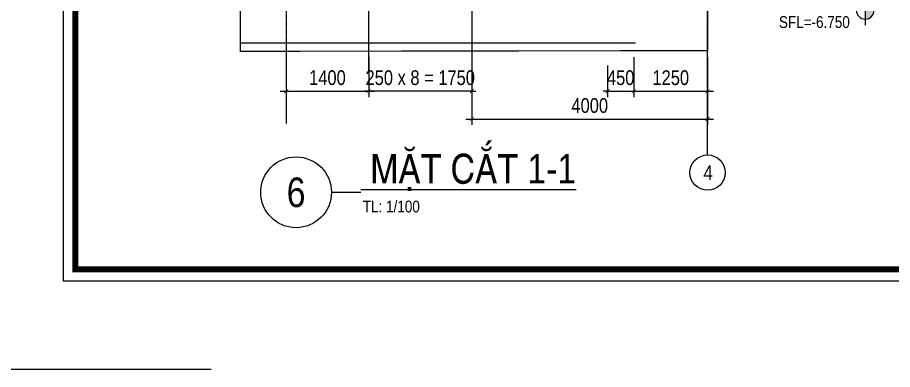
# Model space of a CAD drawing. Header units: millimetres. Extents: x 379264 to 1158416, y -283062 to 356890.
# Drawn here: x 694238 to 701662, y -31152 to -28167 of the extents above; entities that cross this region are included whole.
import ezdxf
from ezdxf.enums import TextEntityAlignment as Align

# ---------------------------------------------------------------- set-up
doc = ezdxf.new("R2010")
doc.units = ezdxf.units.MM
for name, pattern in [('BLOCK A - CHI TIET THANG 2$0$Grid A-F$0$Center101', [13, 10, -1, 1, -1]), ('BLOCK A - CHI TIET THANG 2$0$HIDDEN', [0.375, 0.25, -0.125]), ('CENTER', [2, 1.25, -0.25, 0.25, -0.25]), ('DASHED2', [0.375, 0.25, -0.125])]:
    doc.linetypes.add(name, pattern=pattern)
for name, color, linetype in [('01PM. TEXT A', 3, 'Continuous'), ('02PM. TEXT B', 4, 'Continuous'), ('03PM. TEXT C', 1, 'Continuous'), ('04PM. THIN', 7, 'Continuous'), ('05PM. FRAME', 4, 'Continuous'), ('11PM. DIM', 2, 'Continuous'), ('12PM. GRID', 8, 'CENTER'), ('BLOCK A - CHI TIET THANG 2$0$Grid Line', 251, 'BLOCK A - CHI TIET THANG 2$0$Grid A-F$0$Center101'), ('BLOCK A - CHI TIET THANG 2$0$Ky hieu Truc', 1, 'Continuous')]:
    doc.layers.add(name, color=color, linetype=linetype)
doc.styles.add('[PMDC2013]STYLE', font='arial.ttf', dxfattribs={"width": 0.8})
doc.styles.add('BLOCK A - CHI TIET THANG 1$0$VNI-HelveC', font='VHELVCN_0.TTF')
doc.styles.add('BLOCK A - CHI TIET THANG 1$0$VNI-HelveCB', font='VHELVCB_0.TTF')
doc.styles.add('BLOCK A - CHI TIET THANG 2$0$VNI-HelveC', font='VHELVCN_0.TTF')
doc.dimstyles.new('BLOCK A - CHI TIET THANG 1$0$Dim 50 (A1-A2)', dxfattribs={"dimscale": 50, "dimtxt": 2.5, "dimasz": 0.7, "dimexe": 1, "dimexo": 1, "dimgap": 1, "dimtad": 1, "dimdec": 0, "dimzin": 12, "dimdsep": 46, "dimtxsty": '[PMDC2013]STYLE', "dimblk": 'ARCHTICK', "dimcen": 0, "dimdle": 1, "dimclrd": 2, "dimclre": 2, "dimclrt": 4, "dimadec": 0, "dimazin": 0, "dimtfac": 1, "dimtdec": 0, "dimtix": 1, "dimtmove": 2, "dimatfit": 3, "dimldrblk": 'ARCHTICK', "dimfxl": 1, "dimtolj": 1, "dimtzin": 0, "dimarcsym": 0})

# ---------------------------------------------------------------- blocks, each defined once
blk = doc.blocks.new('BLOCK A - CHI TIET THANG 1$0$Level')
at = {"linetype": 'ByBlock'}
h = blk.add_hatch(color=0, dxfattribs=at)
h.paths.add_polyline_path([(0, 1.5), (0, 0), (1.5, 0, 0.414214)])
h.paths.add_polyline_path([(0, 0), (-1.5, 0, 0.414214), (0, -1.5)])
at = {"color": 0, "linetype": 'ByBlock'}
for p, q in [((0, 2.5), (0, -2.5)), ((-2.5, 0), (21, 0))]:
    blk.add_line(p, q, dxfattribs=at)
blk.add_circle((0, 0), 1.5, dxfattribs=at)
at = {"color": 0, "linetype": 'ByBlock', "lineweight": -2, "style": 'BLOCK A - CHI TIET THANG 1$0$VNI-HelveC'}
for tag, p in [('FLOOR', (2.5, 1)), ('LEVEL', (2.5, -3))]:
    blk.add_attdef(tag, p, '', height=2, dxfattribs=at)
blk = doc.blocks.new('_ArchTick')
at = {"color": 0, "linetype": 'ByBlock', "const_width": 0.15}
blk.add_lwpolyline([(-0.5, -0.5), (0.5, 0.5)], dxfattribs=at)
blk = doc.blocks.new('*D504')
at = {"layer": '11PM. DIM', "color": 2, "lineweight": -2, "transparency": 16777216}
for p, q in [((696518.1, -28504), (696518.1, -28842.2)), ((697218, -28504), (697218, -28842.2)), ((696468.1, -28792.2), (697268, -28792.2))]:
    blk.add_line(p, q, dxfattribs=at)
at = {"layer": 'Defpoints', "color": 0, "transparency": 16777216}
for p in [(696518.1, -28454), (697218, -28454), (697218, -28792.2)]:
    blk.add_point(p, dxfattribs=at)
at = {"layer": '11PM. DIM', "color": 2, "lineweight": -2, "transparency": 16777216, "xscale": 35, "yscale": 35, "zscale": 35, "rotation": 180}
blk.add_blockref('_ArchTick', (696518.1, -28792.2), dxfattribs=at)
at = {"layer": '11PM. DIM', "color": 2, "lineweight": -2, "transparency": 16777216, "xscale": 35, "yscale": 35, "zscale": 35}
blk.add_blockref('_ArchTick', (697218, -28792.2), dxfattribs=at)
at = {"layer": '11PM. DIM', "color": 4, "transparency": 16777216, "insert": (696868.1, -28678.4), "char_height": 125, "attachment_point": 5, "style": '[PMDC2013]STYLE'}
blk.add_mtext('\\A1;1400', dxfattribs=at)
blk = doc.blocks.new('*D505')
at = {"layer": '11PM. DIM', "color": 2, "lineweight": -2, "transparency": 16777216}
for p, q in [((697218, -28502.7), (697218, -28842.2)), ((698092.9, -28504), (698092.9, -28842.2)), ((697218, -28792.2), (697183, -28792.2)), ((698092.9, -28792.2), (697218, -28792.2)), ((698092.9, -28792.2), (698127.9, -28792.2))]:
    blk.add_line(p, q, dxfattribs=at)
at = {"layer": 'Defpoints', "color": 0, "transparency": 16777216}
for p in [(697218, -28452.7), (698092.9, -28454), (697218, -28792.2)]:
    blk.add_point(p, dxfattribs=at)
at = {"layer": '11PM. DIM', "color": 2, "lineweight": -2, "transparency": 16777216, "xscale": 35, "yscale": 35, "zscale": 35}
blk.add_blockref('_ArchTick', (697218, -28792.2), dxfattribs=at)
at = {"layer": '11PM. DIM', "color": 2, "lineweight": -2, "transparency": 16777216, "xscale": 35, "yscale": 35, "zscale": 35, "rotation": 180}
blk.add_blockref('_ArchTick', (698092.9, -28792.2), dxfattribs=at)
at = {"layer": '11PM. DIM', "color": 4, "transparency": 16777216, "insert": (697655.4, -28678.4), "char_height": 125, "attachment_point": 5, "style": '[PMDC2013]STYLE'}
blk.add_mtext('\\A1;250 x 8 = 1750', dxfattribs=at)
blk = doc.blocks.new('BLOCK A - CHI TIET THANG 1$0$HTT-Title')
at = {"lineweight": -2}
blk.add_line((6, 0), (11, 0), dxfattribs=at)
at = {"linetype": 'ByBlock', "lineweight": -2}
blk.add_circle((0, 0), 6, dxfattribs=at)
at = {"linetype": 'ByBlock', "lineweight": -2, "style": 'BLOCK A - CHI TIET THANG 1$0$VNI-HelveCB'}
blk.add_attdef('DWG.NAME', text='', height=5, dxfattribs=at).set_placement((11, 0), align=Align.BOTTOM_LEFT)
blk.add_attdef('NUMBER', text='', height=5, dxfattribs=at).set_placement((0, 0), align=Align.MIDDLE_CENTER)
at = {"linetype": 'ByBlock', "lineweight": -2, "style": 'BLOCK A - CHI TIET THANG 1$0$VNI-HelveC'}
blk.add_attdef('SCALE', text='', height=2, dxfattribs=at).set_placement((11.32, -1.41), align=Align.TOP_LEFT)
blk = doc.blocks.new('CHG_XX_Khung ten')
blk.add_lwpolyline([(15, 579), (826, 579), (826, 15), (15, 15)], close=True)
at = {"color": 4, "linetype": 'Continuous', "const_width": 1}
blk.add_lwpolyline([(17, 577), (824, 577), (824, 17), (17, 17)], close=True, dxfattribs=at)
at = {"layer": 'Defpoints', "color": 1, "ltscale": 2}
blk.add_lwpolyline([(40.06, 0), (0, 0), (0, 40)], dxfattribs=at)
blk = doc.blocks.new('*D1752')
at = {"layer": '11PM. DIM', "color": 2, "lineweight": -2, "transparency": 16777216}
for p, q in [((698093.4, -28740), (698093.4, -29078.2)), ((700093.4, -28740), (700093.4, -29078.2)), ((698043.4, -29028.2), (700143.4, -29028.2))]:
    blk.add_line(p, q, dxfattribs=at)
at = {"layer": 'Defpoints', "color": 0, "transparency": 16777216}
for p in [(698093.4, -28690), (700093.4, -28690), (700093.4, -29028.2)]:
    blk.add_point(p, dxfattribs=at)
at = {"layer": '11PM. DIM', "color": 2, "lineweight": -2, "transparency": 16777216, "xscale": 35, "yscale": 35, "zscale": 35, "rotation": 180}
blk.add_blockref('_ArchTick', (698093.4, -29028.2), dxfattribs=at)
at = {"layer": '11PM. DIM', "color": 2, "lineweight": -2, "transparency": 16777216, "xscale": 35, "yscale": 35, "zscale": 35}
blk.add_blockref('_ArchTick', (700093.4, -29028.2), dxfattribs=at)
at = {"layer": '11PM. DIM', "color": 4, "transparency": 16777216, "insert": (699093.4, -28914.4), "char_height": 125, "attachment_point": 5, "style": '[PMDC2013]STYLE'}
blk.add_mtext('\\A1;4000', dxfattribs=at)
blk = doc.blocks.new('BLOCK A - CHI TIET THANG 2$0$HTT-Grid')
at = {"layer": '05PM. FRAME', "linetype": 'ByBlock', "lineweight": -2}
blk.add_line((0, -2.5), (0, 0), dxfattribs=at)
blk.add_circle((0, -8.5), 6, dxfattribs=at)
at = {"layer": '03PM. TEXT C', "linetype": 'ByBlock', "lineweight": -2, "style": 'BLOCK A - CHI TIET THANG 2$0$VNI-HelveC'}
blk.add_attdef('GRID', text='', height=5, dxfattribs=at).set_placement((0, -8.5), align=Align.MIDDLE)
blk = doc.blocks.new('*D1753')
at = {"layer": '11PM. DIM', "color": 2, "lineweight": -2, "transparency": 16777216}
for p, q in [((699468.4, -28504.1), (699468.4, -28842.3)), ((700093.4, -28504.1), (700093.4, -28842.3)), ((699418.4, -28792.3), (700143.4, -28792.3))]:
    blk.add_line(p, q, dxfattribs=at)
at = {"layer": 'Defpoints', "color": 0, "transparency": 16777216}
for p in [(699468.4, -28454.1), (700093.4, -28454.1), (700093.4, -28792.3)]:
    blk.add_point(p, dxfattribs=at)
at = {"layer": '11PM. DIM', "color": 2, "lineweight": -2, "transparency": 16777216, "xscale": 35, "yscale": 35, "zscale": 35, "rotation": 180}
blk.add_blockref('_ArchTick', (699468.4, -28792.3), dxfattribs=at)
at = {"layer": '11PM. DIM', "color": 2, "lineweight": -2, "transparency": 16777216, "xscale": 35, "yscale": 35, "zscale": 35}
blk.add_blockref('_ArchTick', (700093.4, -28792.3), dxfattribs=at)
at = {"layer": '11PM. DIM', "color": 4, "transparency": 16777216, "insert": (699780.9, -28678.4), "char_height": 125, "attachment_point": 5, "style": '[PMDC2013]STYLE'}
blk.add_mtext('\\A1;1250', dxfattribs=at)
blk = doc.blocks.new('*D1754')
at = {"layer": '11PM. DIM', "color": 2, "lineweight": -2, "transparency": 16777216}
for p, q in [((699468.4, -28504.1), (699468.4, -28842.3)), ((699243.4, -28574.9), (699243.4, -28842.3)), ((699243.4, -28792.3), (699208.4, -28792.3)), ((699243.4, -28792.3), (699468.4, -28792.3)), ((699468.4, -28792.3), (699503.4, -28792.3))]:
    blk.add_line(p, q, dxfattribs=at)
at = {"layer": 'Defpoints', "color": 0, "transparency": 16777216}
for p in [(699468.4, -28454.1), (699243.4, -28524.9), (699468.4, -28792.3)]:
    blk.add_point(p, dxfattribs=at)
at = {"layer": '11PM. DIM', "color": 2, "lineweight": -2, "transparency": 16777216, "xscale": 35, "yscale": 35, "zscale": 35}
blk.add_blockref('_ArchTick', (699243.4, -28792.3), dxfattribs=at)
at = {"layer": '11PM. DIM', "color": 2, "lineweight": -2, "transparency": 16777216, "xscale": 35, "yscale": 35, "zscale": 35, "rotation": 180}
blk.add_blockref('_ArchTick', (699468.4, -28792.3), dxfattribs=at)
at = {"layer": '11PM. DIM', "color": 4, "transparency": 16777216, "insert": (699355.9, -28678.4), "char_height": 125, "attachment_point": 5, "style": '[PMDC2013]STYLE'}
blk.add_mtext('\\A1;450', dxfattribs=at)

msp = doc.modelspace()

# ---------------------------------------------------------------- linework, layer by layer
at = {"linetype": 'BLOCK A - CHI TIET THANG 2$0$HIDDEN', "ltscale": 10, "const_width": 10}
msp.add_lwpolyline([(700093.38, -28448.31), (700093.38, -20348.02), (696128.45, -20347.9), (696128.45, -28454.34)], close=True, dxfattribs=at)
at = {"layer": '05PM. FRAME', "ltscale": 0.25}
msp.add_line((696128.45, -28381.22), (699482.49, -28381.22), dxfattribs=at)
at = {"layer": '12PM. GRID', "linetype": 'DASHED2', "ltscale": 3}
for p, q in [((697218.33, -28628.67), (697218.46, -16610.17)), ((698093.48, -26287.61), (698093.35, -28792.17))]:
    msp.add_line(p, q, dxfattribs=at)

# ---------------------------------------------------------------- block references
at = {"layer": '01PM. TEXT A'}
ref = msp.add_blockref('BLOCK A - CHI TIET THANG 1$0$HTT-Title', (696602.12, -29649.71), dxfattribs=dict(at, xscale=50, yscale=50, zscale=50))
ref.add_attrib('NUMBER', '6', dxfattribs={"layer": '0', "color": 0, "linetype": 'ByBlock', "lineweight": -2, "height": 250, "style": 'BLOCK A - CHI TIET THANG 1$0$VNI-HelveCB'}).set_placement((696602.12, -29649.71), align=Align.MIDDLE_CENTER)
ref.add_attrib('DWG.NAME', '%%u MAËT CAÉT 1-1', dxfattribs={"layer": '0', "color": 3, "linetype": 'ByBlock', "lineweight": -2, "height": 250, "style": 'BLOCK A - CHI TIET THANG 1$0$VNI-HelveCB'}).set_placement((697152.12, -29649.71), align=Align.BOTTOM_LEFT)
ref.add_attrib('SCALE', 'TL: 1/100', dxfattribs={"layer": '0', "color": 0, "linetype": 'ByBlock', "lineweight": -2, "height": 100, "style": 'BLOCK A - CHI TIET THANG 1$0$VNI-HelveC'}).set_placement((697167.89, -29720.4), align=Align.TOP_LEFT)
at = {"layer": '02PM. TEXT B'}
ref = msp.add_blockref('BLOCK A - CHI TIET THANG 1$0$Level', (701431.11, -28106.09), dxfattribs=dict(at, xscale=-50, yscale=50, zscale=50))
ref.add_attrib('LEVEL', 'SFL=-6.750', dxfattribs={"layer": '0', "color": 0, "linetype": 'ByBlock', "lineweight": -2, "height": 100, "style": 'BLOCK A - CHI TIET THANG 1$0$VNI-HelveC'}).set_placement((700698.37, -28206.09), align=Align.MIDDLE_LEFT)
ref.add_attrib('FLOOR', 'TAÀNG HAÀM 02', dxfattribs={"layer": '0', "color": 0, "linetype": 'ByBlock', "lineweight": -2, "height": 100, "style": 'BLOCK A - CHI TIET THANG 1$0$VNI-HelveC'}).set_placement((700587.17, -28006.09), align=Align.MIDDLE_LEFT)

# ---------------------------------------------------------------- dimensions: what is measured, and where the dimension line sits
at = {"layer": '11PM. DIM'}
dim = msp.add_linear_dim(base=(697218.04, -28792.17), p1=(698092.85, -28453.99), p2=(697218.04, -28452.69), text='250 x 8 = <>', dimstyle='BLOCK A - CHI TIET THANG 1$0$Dim 50 (A1-A2)', override={"dimlfac": 2}, dxfattribs=at)
dim.commit()
dim.dimension.update_dxf_attribs({"geometry": '*D505', "text_midpoint": (697655.44, -28678.35)})
dim = msp.add_linear_dim(base=(697218.04, -28792.17), p1=(696518.07, -28453.99), p2=(697218.04, -28453.99), angle=180, dimstyle='BLOCK A - CHI TIET THANG 1$0$Dim 50 (A1-A2)', override={"dimlfac": 2}, dxfattribs=at)
dim.commit()
dim.dimension.update_dxf_attribs({"geometry": '*D504', "text_midpoint": (696868.05, -28678.35)})

# ---------------------------------------------------------------- next in the draw order: block references
at = {"layer": '04PM. THIN', "xscale": 50, "yscale": 50, "zscale": 50}
msp.add_blockref('CHG_XX_Khung ten', (693879.92, -31152.33), dxfattribs=at)

# ---------------------------------------------------------------- next in the draw order: linework, layer by layer
at = {"layer": 'BLOCK A - CHI TIET THANG 2$0$Grid Line'}
for p, q in [((700093.38, -29333.02), (700093.38, -15159.39)), ((696518.37, -15522.21), (696518.37, -29066.73))]:
    msp.add_line(p, q, dxfattribs=at)

# ---------------------------------------------------------------- next in the draw order: block references
at = {"layer": 'BLOCK A - CHI TIET THANG 2$0$Ky hieu Truc'}
ref = msp.add_blockref('BLOCK A - CHI TIET THANG 2$0$HTT-Grid', (700093.38, -29270.52), dxfattribs=dict(at, xscale=25.00000000000009, yscale=25.00000000000009, zscale=25.00000000000009))
ref.add_attrib('GRID', '4', dxfattribs={"layer": '0', "linetype": 'ByBlock', "lineweight": -2, "height": 125, "style": 'BLOCK A - CHI TIET THANG 2$0$VNI-HelveC'}).set_placement((700097.71, -29483.02), align=Align.MIDDLE)

# ---------------------------------------------------------------- next in the draw order: dimensions: what is measured, and where the dimension line sits
at = {"layer": '11PM. DIM'}
for base, p1, p2, picture, middle in [((699468.37, -28792.25), (699243.37, -28524.86), (699468.37, -28454.06), '*D1754', (699355.87, -28678.43)), ((700093.38, -28792.25), (699468.37, -28454.06), (700093.38, -28454.06), '*D1753', (699780.87, -28678.43)), ((700093.38, -29028.21), (698093.37, -28690.02), (700093.38, -28690.02), '*D1752', (699093.37, -28914.39))]:
    dim = msp.add_linear_dim(base=base, p1=p1, p2=p2, angle=180, dimstyle='BLOCK A - CHI TIET THANG 1$0$Dim 50 (A1-A2)', override={"dimlfac": 2}, dxfattribs=at)
    dim.commit()
    dim.dimension.update_dxf_attribs({"geometry": picture, "text_midpoint": middle})

doc.saveas('drawing.dxf')
